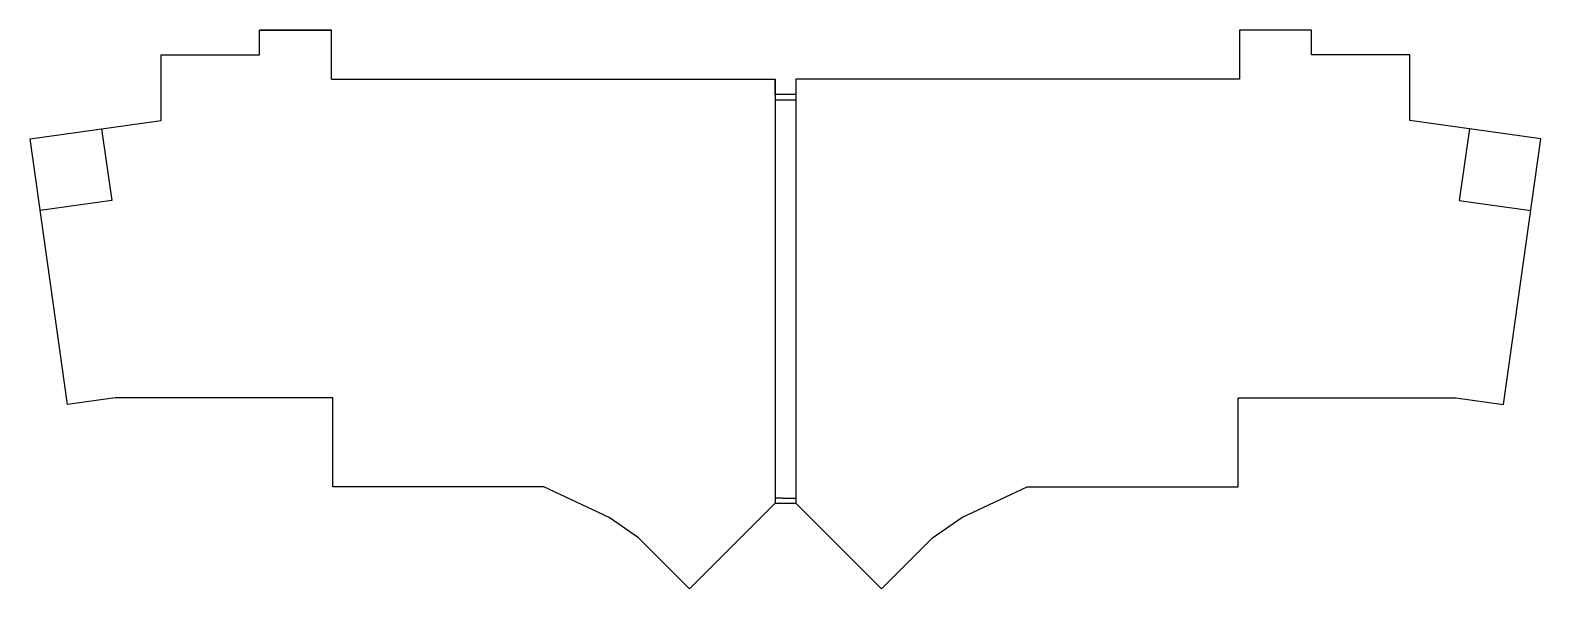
# Model space of a CAD drawing. Header units: millimetres. Extents: x -142 to 151, y -6 to 103.
import ezdxf

# ---------------------------------------------------------------- set-up
doc = ezdxf.new("R2010")
doc.units = ezdxf.units.MM
doc.layers.get('0').update_dxf_attribs({"linetype": 'CONTINUOUS'})

msp = doc.modelspace()

# ---------------------------------------------------------------- linework, layer by layer
for p, q in [((-97.72, 98.02), (-97.72, 102.78)), ((-83.72, 93.25), (-83.72, 102.78)), ((106.48, 102.78), (92.48, 102.78)), ((-116.77, 85.21), (-116.77, 98.02)), ((-116.77, 98.02), (-97.72, 98.02)), ((-83.72, 93.25), (2.38, 93.25)), ((6.38, 93.25), (6.38, 10.87)), ((2.38, 90.25), (2.38, 89.25)), ((2.38, 89.25), (6.38, 89.25)), ((-142.18, 81.64), (-116.77, 85.21)), ((-128.32, 83.59), (-126.37, 69.72)), ((137.08, 83.59), (135.13, 69.72)), ((-134.93, 30.05), (-142.18, 81.64)), ((-126.37, 69.72), (-140.23, 67.77)), ((135.13, 69.72), (148.99, 67.77)), ((-125.71, 31.34), (-134.93, 30.05)), ((-83.43, 31.34), (-125.71, 31.34)), ((-83.43, 14.05), (-83.43, 31.34)), ((-42.52, 14.05), (-83.43, 14.05)), ((-29.83, 8.13), (-42.52, 14.05)), ((3.82, 11.87), (2.38, 11.87)), ((3.82, 11.87), (6.38, 11.87)), ((-4.34, 4.15), (2.38, 10.87)), ((-24.14, 4.15), (-29.83, 8.13)), ((-14.24, -5.75), (-24.14, 4.15)), ((-4.34, 4.15), (-14.24, -5.75))]:
    msp.add_line(p, q)
for points in [[(-97.72, 102.78), (-83.72, 102.78)], [(2.38, 93.25), (2.38, 10.87), (6.38, 10.87), (13.1, 4.15), (23, -5.75), (32.9, 4.15), (38.59, 8.13), (51.28, 14.05), (92.19, 14.05), (92.19, 31.34), (134.47, 31.34), (143.69, 30.05), (150.94, 81.64), (125.53, 85.21), (125.53, 98.02), (106.48, 98.02), (106.48, 102.78), (92.48, 102.78), (92.48, 93.25), (6.38, 93.25), (6.38, 90.25), (2.38, 90.25)]]:
    msp.add_lwpolyline(points, close=True)

doc.saveas('drawing.dxf')
